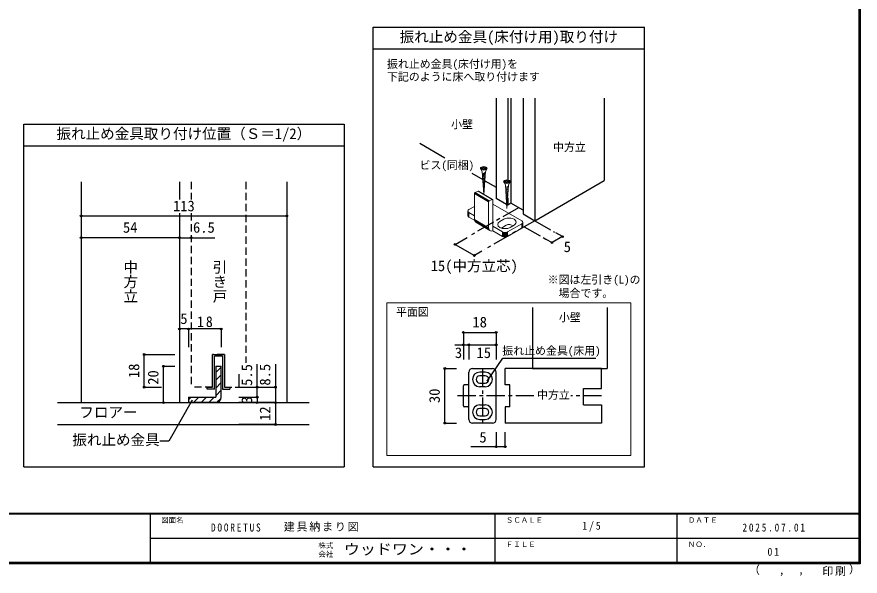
# Model space of a CAD drawing. Units: millimetres at full size, sheet at 1:5, with parts at other scales. Extents: x -973 to 977, y -718 to 696.
# Drawn here: x -182 to 977, y -718 to 51 of the extents above; entities that cross this region are included whole.
import ezdxf
from ezdxf.enums import TextEntityAlignment as Align

# ---------------------------------------------------------------- set-up
doc = ezdxf.new("R2010")
doc.units = ezdxf.units.MM
doc.header["$LTSCALE"] = 5
doc.header["$PDMODE"] = 32
doc.header["$PDSIZE"] = 2.5
doc.linetypes.add('CHAIN1', pattern=[8, 5, -1, 1, -1])
doc.linetypes.add('DASHED2', pattern=[3, 2, -1])
for name, color, linetype in [('0-6_扉', 2, 'Continuous'), ('0-A_文字', 7, 'Continuous'), ('0-B_寸法', 7, 'Continuous'), ('1-3_仕上', 2, 'Continuous'), ('1-4_枠', 3, 'Continuous'), ('1-6_扉', 7, 'DASHED2'), ('1-7_金物', 7, 'Continuous'), ('1-A_寸法', 7, 'Continuous'), ('1-B_ﾊｯﾁ', 7, 'Continuous'), ('F-0_補助線', 7, 'Continuous'), ('F-1_枠', 6, 'Continuous'), ('F-A_文字', 7, 'Continuous')]:
    doc.layers.add(name, color=color, linetype=linetype)
doc.layers.add('0-7_金物', color=7, linetype='Continuous', lineweight=18)
doc.styles.add('@ＭＳ ゴシック', font='')
doc.styles.add('ＭＳ ゴシック', font='')
doc.styles.get('@ＭＳ ゴシック').set_extended_font_data('@MS Gothic')
doc.styles.get('ＭＳ ゴシック').set_extended_font_data('MS Gothic')

msp = doc.modelspace()

# ---------------------------------------------------------------- linework, layer by layer
at = {"layer": '0-6_扉'}
for p, q in [((476.628, -60.971), (476.628, -198.71)), ((492.538, -60.971), (492.538, -173.427)), ((496.957, -60.971), (496.957, -205.344)), ((513.751, -60.971), (513.751, -220.143)), ((529.661, -60.971), (529.661, -229.329)), ((625.12, -60.971), (625.12, -174.215)), ((491.125, -207.08), (476.628, -198.71)), ((492.538, -207.895), (491.85, -207.498)), ((492.538, -197.994), (492.538, -207.895)), ((496.957, -205.344), (492.538, -207.895)), ((513.751, -215.04), (496.957, -205.344))]:
    msp.add_line(p, q, dxfattribs=at)
at = {"layer": '0-6_扉', "color": 7}
for p, q in [((371.904, -122.938), (406.197, -142.737)), ((443.236, -164.122), (458.251, -172.791)), ((461.007, -174.382), (476.628, -183.401))]:
    msp.add_line(p, q, dxfattribs=at)
at = {"layer": '0-6_扉'}
msp.add_lwpolyline([(513.751, -220.143), (529.661, -229.329), (625.12, -174.215)], dxfattribs=at)
at = {"layer": '0-7_金物'}
for p, q in [((455.696, -158.608), (457.521, -161.767)), ((455.802, -156.836), (459.165, -156.836)), ((455.802, -156.836), (455.802, -157.87)), ((455.802, -157.87), (459.165, -157.87)), ((459.594, -193.07), (457.521, -161.767)), ((459.165, -156.836), (459.165, -155.32)), ((459.165, -155.32), (460.199, -155.32)), ((459.165, -159.386), (459.165, -157.87)), ((459.165, -159.386), (460.199, -159.386)), ((459.762, -193.17), (461.843, -161.767)), ((460.199, -156.836), (460.199, -155.32)), ((460.199, -156.836), (463.562, -156.836)), ((463.667, -158.608), (461.843, -161.767)), ((463.562, -157.87), (463.562, -156.836)), ((461.738, -163.342), (457.774, -165.586)), ((461.63, -164.97), (457.874, -167.097)), ((461.523, -166.598), (457.974, -168.607)), ((461.415, -168.226), (458.074, -170.118)), ((461.307, -169.854), (458.174, -171.628)), ((461.199, -171.483), (458.274, -173.138)), ((461.091, -173.111), (458.374, -174.649)), ((490.984, -175.207), (490.984, -173.691)), ((490.984, -173.691), (492.018, -173.691)), ((492.018, -175.207), (492.018, -173.691)), ((460.983, -174.739), (458.474, -176.159)), ((460.875, -176.367), (458.574, -177.67)), ((460.768, -177.995), (458.674, -179.18)), ((460.66, -179.623), (458.774, -180.691)), ((460.552, -181.251), (458.874, -182.201)), ((460.444, -182.879), (458.974, -183.711)), ((460.336, -184.508), (459.075, -185.222)), ((487.516, -176.979), (489.34, -180.139)), ((487.622, -175.207), (490.984, -175.207)), ((487.622, -175.207), (487.622, -176.241)), ((487.622, -176.241), (490.984, -176.241)), ((491.501, -212.757), (489.34, -180.139)), ((493.558, -181.713), (489.593, -183.958)), ((493.45, -183.341), (489.694, -185.468)), ((493.342, -184.969), (489.794, -186.978)), ((490.984, -177.757), (490.984, -176.241)), ((490.984, -177.757), (492.018, -177.757)), ((491.501, -212.757), (493.662, -180.139)), ((492.018, -175.207), (495.381, -175.207)), ((495.487, -176.979), (493.662, -180.139)), ((495.381, -176.241), (495.381, -175.207)), ((466.311, -203.386), (447.027, -191.896)), ((447.027, -191.896), (447.027, -227.619)), ((466.343, -203.093), (447.06, -191.602)), ((466.439, -202.791), (447.155, -191.301)), ((466.591, -202.503), (447.308, -191.013)), ((466.789, -202.248), (447.506, -190.757)), ((467.02, -202.043), (447.737, -190.552)), ((447.985, -190.412), (451.815, -188.805)), ((467.268, -201.902), (447.985, -190.412)), ((471.098, -200.295), (451.815, -188.805)), ((471.346, -200.228), (452.063, -188.737)), ((471.577, -200.239), (452.294, -188.749)), ((471.776, -200.328), (452.492, -188.838)), ((460.228, -186.136), (459.175, -186.732)), ((460.12, -187.764), (459.275, -188.243)), ((460.012, -189.392), (459.375, -189.753)), ((459.905, -191.02), (459.475, -191.263)), ((493.235, -186.597), (489.894, -188.489)), ((493.127, -188.226), (489.994, -189.999)), ((493.019, -189.854), (490.094, -191.51)), ((492.911, -191.482), (490.194, -193.02)), ((492.803, -193.11), (490.294, -194.53)), ((492.695, -194.738), (490.394, -196.041)), ((492.587, -196.366), (490.494, -197.551)), ((466.311, -203.386), (466.311, -239.11)), ((467.268, -201.902), (471.098, -200.295)), ((472.056, -243.195), (472.056, -200.976)), ((511.831, -229.416), (472.056, -206.452)), ((492.479, -197.994), (490.594, -199.062)), ((492.372, -199.623), (490.694, -200.572)), ((492.264, -201.251), (490.794, -202.083)), ((492.156, -202.879), (490.894, -203.593)), ((492.048, -204.507), (490.994, -205.103)), ((491.94, -206.135), (491.094, -206.614)), ((491.832, -207.763), (491.195, -208.124)), ((437.888, -216.148), (437.888, -222.272)), ((438.058, -216.895), (438.058, -223.019)), ((438.558, -217.592), (438.558, -223.715)), ((439.352, -214.107), (447.027, -209.676)), ((447.027, -222.621), (439.352, -218.19)), ((439.352, -218.19), (439.352, -224.313)), ((472.333, -213.086), (472.333, -219.21)), ((491.724, -209.391), (491.295, -209.635)), ((447.131, -228.804), (439.352, -224.313)), ((466.311, -239.11), (447.027, -227.619)), ((466.506, -240.709), (447.223, -229.218)), ((467.08, -242.035), (447.797, -230.544)), ((467.993, -242.997), (448.71, -231.506)), ((481.779, -230.437), (487.082, -227.375)), ((513.295, -231.458), (513.295, -237.581)), ((485.314, -244.726), (472.056, -237.071)), ((485.314, -250.849), (472.056, -243.195)), ((490.618, -235.54), (485.314, -238.602)), ((511.831, -233.499), (492.385, -244.726)), ((511.831, -239.623), (492.385, -250.849)), ((495.921, -238.602), (501.224, -235.54)), ((511.831, -233.499), (511.831, -239.623)), ((512.625, -232.901), (512.625, -239.025)), ((513.125, -232.205), (513.125, -238.329)), ((485.314, -244.726), (485.314, -250.849)), ((486.35, -245.184), (486.35, -251.308)), ((487.556, -245.473), (487.556, -251.597)), ((488.85, -245.571), (488.85, -251.695)), ((490.144, -245.473), (490.144, -251.597)), ((491.35, -245.184), (491.35, -251.308)), ((492.385, -244.726), (492.385, -250.849)), ((326.661, -342.079), (661.52, -342.079)), ((326.661, -552.197), (326.661, -342.079)), ((661.52, -342.079), (661.52, -552.197)), ((661.52, -552.197), (326.661, -552.197))]:
    msp.add_line(p, q, dxfattribs=at)
for points in [[(460.199, -159.386), (460.199, -157.87), (463.562, -157.87)], [(492.018, -177.757), (492.018, -176.241), (495.381, -176.241)]]:
    msp.add_lwpolyline(points, dxfattribs=at)
for centre in [(459.682, -157.353), (491.501, -175.724)]:
    msp.add_ellipse(centre, major_axis=(4.71, 0), ratio=0.5, dxfattribs=at)
for centre, major_axis, ratio, start_param, end_param in [((447.985, -191.494), (0.64, 1.074), 0.663414, 0.73181839, 2.30261472), ((451.815, -189.887), (0.64, 1.074), 0.663414, 6.22960554, 7.0150037), ((467.268, -202.985), (0.64, 1.074), 0.663414, 0.73181839, 2.30261472), ((471.098, -201.378), (0.64, 1.074), 0.663414, 5.44420737, 7.0150037), ((442.888, -216.148), (-5, 0), 0.57735, 5.49778714, 7.06858347), ((462.333, -213.086), (10, 0), 0.57735, 6.04714601, 6.5192246), ((462.333, -219.21), (10, 0), 0.57735, 6.04714601, 6.5192246), ((442.888, -222.272), (-5, 0), 0.57735, 6.28318531, 7.06858347), ((452.772, -225.209), (3.839, 6.443), 0.663414, 2.30261472, 3.08801288), ((488.85, -234.52), (10, 0), 0.57735, 2.35619449, 5.49778714), ((494.153, -231.458), (10, 0), 0.57735, 5.49778714, 8.6393798), ((508.295, -231.458), (-5, 0), 0.57735, 2.35619449, 3.92699082), ((472.056, -236.7), (3.839, 6.443), 0.663414, 2.30261472, 3.87341104), ((488.85, -240.643), (5, 0), 0.57735, 2.35619449, 2.78022553), ((494.153, -237.581), (5, 0), 0.57735, 0.26179939, 2.35619449), ((508.295, -237.581), (-5, 0), 0.57735, 2.35619449, 3.14159265), ((488.85, -242.684), (-5, 0), 0.57735, 0.78539816, 2.35619449), ((488.85, -248.808), (-5, 0), 0.57735, 0.78539816, 2.35619449)]:
    msp.add_ellipse(centre, major_axis=major_axis, ratio=ratio, start_param=start_param, end_param=end_param, dxfattribs=at)
at = {"layer": '0-A_文字', "color": 3}
for p, q in [((307.797, 36.633), (680.509, 36.633)), ((307.797, -567.5), (307.797, 36.633)), ((680.509, -567.5), (680.509, 36.633)), ((307.797, 6.633), (680.509, 6.633)), ((-172.203, -567.5), (-172.203, -96.475)), ((-172.203, -96.475), (267.797, -96.475)), ((267.797, -96.475), (267.797, -567.5)), ((-172.203, -126.475), (267.797, -126.475)), ((-172.203, -567.5), (267.797, -567.5)), ((307.797, -567.5), (680.509, -567.5))]:
    msp.add_line(p, q, dxfattribs=at)
at = {"layer": '0-A_文字', "color": 4}
for p, q in [((464.518, -449.741), (485.742, -418.374)), ((485.742, -418.374), (613.73, -418.374))]:
    msp.add_line(p, q, dxfattribs=at)
at = {"layer": '0-B_寸法', "color": 4, "linetype": 'CHAIN1'}
for p, q in [((507.564, -211.468), (438.993, -251.057)), ((529.661, -229.329), (460.196, -269.434)), ((529.661, -229.329), (556.767, -244.978)), ((515.366, -237.581), (544.763, -254.554))]:
    msp.add_line(p, q, dxfattribs=at)
at = {"layer": '0-B_寸法', "color": 4}
for p, q in [((420.209, -261.902), (436.852, -252.293)), ((544.763, -254.554), (553.404, -259.542)), ((567.698, -251.289), (553.404, -259.542)), ((567.698, -251.289), (558.727, -246.11)), ((420.209, -261.902), (446.725, -277.211)), ((457.183, -271.174), (446.725, -277.211))]:
    msp.add_line(p, q, dxfattribs=at)
at = {"layer": '0-B_寸法'}
for p in [(567.698, -251.289), (420.209, -261.902), (553.404, -259.542), (446.725, -277.211)]:
    msp.add_point(p, dxfattribs=at)
at = {"layer": '1-3_仕上', "color": 7}
msp.add_line((550.674, -432.479), (621.611, -432.479), dxfattribs=at)
at = {"layer": '1-3_仕上'}
for p, q in [((-125.709, -479.417), (219.785, -479.417)), ((-125.709, -509.417), (219.785, -509.417))]:
    msp.add_line(p, q, dxfattribs=at)
at = {"layer": '1-4_枠'}
for p, q in [((-93.453, -176.167), (-93.453, -479.417)), ((41.547, -176.167), (41.547, -200.28)), ((189.047, -176.167), (189.047, -479.417)), ((41.547, -219.03), (41.547, -479.417)), ((489.111, -454.979), (489.111, -432.479)), ((621.611, -432.479), (489.111, -432.479)), ((495.361, -454.979), (489.111, -454.979)), ((495.361, -484.979), (495.361, -454.979)), ((596.611, -482.479), (596.611, -459.979)), ((495.361, -484.979), (489.111, -484.979)), ((489.111, -484.979), (489.111, -507.479)), ((596.611, -482.479), (621.611, -482.479)), ((621.611, -482.479), (621.611, -507.479)), ((621.611, -507.479), (489.111, -507.479))]:
    msp.add_line(p, q, dxfattribs=at)
at = {"layer": '1-4_枠', "color": 7}
msp.add_line((629.111, -348.529), (629.111, -432.479), dxfattribs=at)
at = {"layer": '1-4_枠', "color": 4, "linetype": 'CHAIN1'}
for p, q in [((457.861, -432.479), (457.861, -507.479)), ((528.646, -469.979), (422.407, -469.979)), ((621.611, -469.979), (579.201, -469.979))]:
    msp.add_line(p, q, dxfattribs=at)
at = {"layer": '1-4_枠', "color": 7}
msp.add_lwpolyline([(526.611, -348.529), (526.611, -432.479), (629.111, -432.479)], dxfattribs=at)
at = {"layer": '1-4_枠'}
msp.add_lwpolyline([(596.611, -459.979), (621.611, -459.979), (621.611, -432.479)], dxfattribs=at)
at = {"layer": '1-6_扉'}
for p, q in [((57.797, -176.167), (57.797, -200.28)), ((132.797, -176.167), (132.797, -424.849)), ((57.797, -219.03), (57.797, -458.167)), ((87.172, -458.167), (87.172, -413.167)), ((103.422, -413.167), (87.172, -413.167)), ((103.422, -413.167), (103.422, -458.167)), ((87.171, -458.167), (57.797, -458.167)), ((103.422, -458.167), (132.797, -458.167))]:
    msp.add_line(p, q, dxfattribs=at)
at = {"layer": '1-7_金物'}
for p, q in [((87.172, -458.167), (87.172, -413.167)), ((87.172, -413.167), (103.422, -413.167)), ((89.672, -460.667), (89.672, -415.667)), ((100.922, -415.667), (89.672, -415.667)), ((100.922, -415.667), (100.922, -460.667)), ((103.422, -413.167), (103.422, -458.167)), ((439.111, -502.479), (439.111, -437.479)), ((444.111, -432.479), (471.611, -432.479)), ((461.611, -437.479), (454.111, -437.479)), ((476.611, -502.479), (476.611, -437.479)), ((461.611, -442.479), (454.111, -442.479)), ((79.672, -458.167), (87.172, -458.167)), ((79.672, -460.667), (79.672, -458.167)), ((89.672, -460.667), (79.672, -460.667)), ((100.922, -460.667), (110.922, -460.667)), ((103.422, -458.167), (110.922, -458.167)), ((110.922, -458.167), (110.922, -460.667)), ((431.611, -483.729), (431.611, -456.229)), ((437.861, -454.979), (432.861, -454.979)), ((454.111, -452.479), (461.611, -452.479)), ((461.611, -457.479), (454.111, -457.479)), ((437.861, -484.979), (432.861, -484.979)), ((454.111, -482.479), (461.611, -482.479)), ((461.611, -487.479), (454.111, -487.479)), ((454.111, -497.479), (461.611, -497.479)), ((471.611, -507.479), (444.111, -507.479)), ((454.111, -502.479), (461.611, -502.479))]:
    msp.add_line(p, q, dxfattribs=at)
at = {"layer": '1-7_金物', "color": 3}
for p, q in [((91.547, -429.417), (99.047, -429.417)), ((91.547, -429.417), (91.547, -471.917)), ((99.047, -471.917), (99.047, -429.417)), ((54.047, -471.917), (54.047, -479.417)), ((54.047, -471.917), (91.547, -471.917)), ((91.547, -479.417), (54.047, -479.417))]:
    msp.add_line(p, q, dxfattribs=at)
at = {"layer": '1-7_金物', "color": 4}
for p, q in [((91.547, -438.123), (99.047, -430.623)), ((91.547, -448.73), (99.047, -441.23)), ((91.547, -459.337), (99.047, -451.837)), ((91.547, -469.943), (99.047, -462.443)), ((54.047, -475.623), (57.753, -471.918)), ((60.86, -479.417), (68.36, -471.918)), ((71.467, -479.417), (78.966, -471.918)), ((82.073, -479.417), (89.573, -471.918)), ((92.782, -479.315), (98.947, -473.15))]:
    msp.add_line(p, q, dxfattribs=at)
at = {"layer": '1-7_金物'}
for centre, radius, start, end in [((444.111, -437.479), 5, 90, 180), ((454.111, -447.479), 10, 90, 270), ((461.611, -447.479), 10, 270, 90), ((471.611, -437.479), 5, 0, 90), ((454.111, -447.479), 5, 90, 270), ((461.611, -447.479), 5, 270, 90), ((432.861, -456.229), 1.25, 90, 180), ((437.861, -456.229), 1.25, 0, 90), ((432.861, -483.729), 1.25, 180, 270), ((437.861, -483.729), 1.25, 270, 0), ((454.111, -492.479), 10, 90, 270), ((461.611, -492.479), 10, 270, 90), ((454.111, -492.479), 5, 90, 270), ((461.611, -492.479), 5, 270, 90), ((444.111, -502.479), 5, 180, 270), ((471.611, -502.479), 5, 270, 0)]:
    msp.add_arc(centre, radius, start, end, dxfattribs=at)
at = {"layer": '1-7_金物', "color": 3}
msp.add_arc((91.547, -471.917), 7.5, 270, 0, dxfattribs=at)
at = {"layer": '1-A_寸法'}
for p, q in [((59.347, -476.206), (27.055, -532.137)), ((27.055, -532.137), (14.555, -532.137))]:
    msp.add_line(p, q, dxfattribs=at)
at = {"layer": '1-B_ﾊｯﾁ', "color": 4}
for p, q in [((-93.453, -222.78), (189.047, -222.78)), ((41.547, -252.78), (-93.453, -252.78)), ((41.547, -252.78), (90.297, -252.78)), ((-93.453, -374.417), (-93.453, -399.417)), ((54.047, -378.167), (41.547, -378.167)), ((41.547, -378.167), (41.547, -403.167)), ((99.047, -378.167), (54.047, -378.167)), ((54.047, -378.167), (54.047, -403.167)), ((99.047, -378.167), (99.047, -403.167)), ((431.611, -382.871), (476.611, -382.871)), ((431.611, -382.871), (431.611, -399.979)), ((476.611, -382.871), (476.611, -399.979)), ((420.046, -399.979), (439.111, -399.979)), ((431.611, -399.979), (431.611, -419.979)), ((439.111, -399.979), (439.111, -419.979)), ((439.111, -399.979), (476.611, -399.979)), ((476.611, -399.979), (476.611, -419.979)), ((-6.649, -458.167), (-6.649, -413.167)), ((-6.649, -413.167), (35.297, -413.167)), ((148.422, -471.917), (148.422, -426.324)), ((19.767, -479.417), (19.767, -429.417)), ((19.767, -429.417), (35.297, -429.417)), ((406.228, -432.479), (422.407, -432.479)), ((406.228, -507.479), (406.228, -432.479)), ((-6.649, -458.167), (17.131, -458.167)), ((19.767, -479.417), (35.297, -479.417)), ((173.422, -479.417), (123.422, -479.417)), ((406.228, -507.479), (422.407, -507.479)), ((476.611, -519.979), (476.611, -539.995)), ((489.111, -539.995), (489.111, -519.979)), ((489.111, -539.995), (441.733, -539.995))]:
    msp.add_line(p, q, dxfattribs=at)
for points in [[(173.422, -426.324), (173.422, -479.417), (173.422, -509.417), (123.422, -509.417)], [(123.422, -440.346), (123.422, -458.167), (173.422, -458.167)], [(123.422, -471.917), (148.422, -471.917), (148.422, -479.417)]]:
    msp.add_lwpolyline(points, dxfattribs=at)
at = {"layer": '1-B_ﾊｯﾁ'}
for p in [(-93.453, -222.78), (189.047, -222.78), (-93.453, -252.78), (41.547, -252.78), (57.797, -252.78), (41.547, -378.167), (54.047, -378.167), (99.047, -378.167), (431.611, -382.871), (476.611, -382.871), (431.611, -399.979), (439.111, -399.979), (476.611, -399.979), (-6.649, -413.167), (19.767, -429.417), (406.228, -432.479), (-6.649, -458.167), (148.422, -458.167), (173.422, -458.167), (148.422, -471.917), (19.767, -479.417), (148.422, -479.417), (173.422, -479.417), (173.422, -509.417), (406.228, -507.479), (476.611, -539.995), (489.111, -539.995)]:
    msp.add_point(p, dxfattribs=at)
at = {"layer": 'F-1_枠'}
for p, q in [((974.986, 695.833), (974.986, -700.833)), ((975.82, 695.833), (975.82, -700.833)), ((976.653, 695.833), (976.653, -700.833)), ((976.653, -631.667), (-973.347, -631.667)), ((976.653, -632.5), (-973.347, -632.5)), ((1.653, -632.5), (1.653, -699.167)), ((474.986, -632.5), (474.986, -699.167)), ((724.986, -632.5), (724.986, -699.167)), ((1.653, -665.833), (974.986, -665.834)), ((976.653, -699.167), (-973.347, -699.167)), ((976.653, -700), (-973.347, -700)), ((976.653, -700.833), (-973.347, -700.833))]:
    msp.add_line(p, q, dxfattribs=at)

# ---------------------------------------------------------------- texts
at = {"layer": '0-A_文字', "style": 'ＭＳ ゴシック'}
for s, height, p in [('振れ止め金具(床付け用)取り付け', 14.66, (344.153, 11.633)), ('振れ止め金具(床付け用)を', 11, (326.706, -22.826)), ('下記のように床へ取り付けます', 11, (326.706, -40.362)), ('小壁', 11, (414.815, -105.743)), ('振れ止め金具取り付け位置（Ｓ＝1/2）', 14.66, (-127.203, -121.475)), ('中方立', 11, (554.89, -137.19)), ('平面図', 11, (339.103, -363.556)), ('小壁', 11, (562.861, -370.987)), ('中方立', 11, (532.861, -477.479))]:
    msp.add_text(s, height=height, dxfattribs=at).set_placement(p, align=Align.BOTTOM_LEFT)
at = {"layer": '0-B_寸法', "style": 'ＭＳ ゴシック'}
for s, height, p in [('ビス(同梱)', 11, (371.429, -161.867)), ('5', 14.66, (569.469, -276.859)), ('15(中方立芯)', 14.66, (386.725, -303.072)), ('※図は左引き(L)の', 11, (547.459, -319.218)), ('\u3000場合です。', 11, (547.459, -337.799))]:
    msp.add_text(s, height=height, dxfattribs=at).set_placement(p, align=Align.BOTTOM_LEFT)
at = {"layer": '1-A_寸法', "style": '@ＭＳ ゴシック'}
for s, p in [('中方立', (-37.203, -283.011)), ('引き戸', (85.297, -283.011))]:
    msp.add_text(s, height=14.66, rotation=270, dxfattribs=at).set_placement(p, align=Align.BOTTOM_LEFT)
at = {"layer": '1-A_寸法', "style": 'ＭＳ ゴシック'}
for s, height, p in [('振れ止め金具(床用)', 11, (485.146, -416.875)), ('フロアー', 14.66, (-95.844, -504.417)), ('振れ止め金具', 14.66, (-105.445, -542.137))]:
    msp.add_text(s, height=height, dxfattribs=at).set_placement(p, align=Align.BOTTOM_LEFT)
at = {"layer": '1-B_ﾊｯﾁ', "style": 'ＭＳ ゴシック'}
for s, p in [('113', (32.797, -220.78)), ('54', (-35.953, -250.28)), ('6.5', (60.297, -250.28)), ('5', (42.797, -375.667)), ('18', (444.111, -380.371)), ('3', (420.046, -422.479)), ('15', (449.736, -422.479)), ('5', (453.643, -538.607))]:
    msp.add_text(s, height=14.66, dxfattribs=at).set_placement(p, align=Align.BOTTOM_LEFT)
for s, p in [('18', (-9.149, -445.667)), ('5.5', (145.922, -456.324)), ('8.5', (170.922, -455.966)), ('20', (17.267, -454.818)), ('30', (403.728, -479.979)), ('3', (145.922, -480.667)), ('12', (170.922, -504.417))]:
    msp.add_text(s, height=14.66, rotation=90, dxfattribs=at).set_placement(p, align=Align.BOTTOM_LEFT)
at = {"layer": '1-B_ﾊｯﾁ', "insert": (65.922, -375.667), "char_height": 14.66, "attachment_point": 7, "style": 'ＭＳ ゴシック'}
msp.add_mtext('\\T1.27;\\W0.95;18', dxfattribs=at)
at = {"layer": 'F-0_補助線', "char_height": 11, "attachment_point": 7, "style": 'ＭＳ ゴシック'}
for s, insert in [('\\T1.39;\\W0.85;DOORETUS', (84.986, -656.667)), ('\\T1.17;建具納まり図', (184.986, -656.667))]:
    msp.add_mtext(s, dxfattribs=dict(at, insert=insert))
at = {"layer": 'F-A_文字', "style": 'ＭＳ ゴシック'}
for s, height, p in [('図面名', 7.331, (16.653, -646.667)), ('ＳＣＡＬＥ', 7.331, (489.986, -646.667)), ('ＤＡＴＥ', 7.331, (739.986, -646.667)), ('株式', 7.331, (232.486, -681.5)), ('ＦＩＬＥ', 7.331, (489.986, -680)), ('ＮＯ．', 7.331, (739.986, -680.001)), ('会社', 7.331, (232.486, -693.5)), ('（', 11, (823.992, -718.052)), ('）', 11, (961.387, -717.355)), (',', 11, (865.199, -718.052)), (',', 11, (891.686, -717.588))]:
    msp.add_text(s, height=height, dxfattribs=at).set_placement(p, align=Align.BOTTOM_LEFT)
at = {"layer": 'F-A_文字', "style": 'ＭＳ ゴシック', "width": 1.1}
msp.add_text('ウッドワン・・・', height=14.66, dxfattribs=at).set_placement((267.486, -692.5), align=Align.BOTTOM_LEFT)
at = {"layer": 'F-A_文字', "char_height": 11, "attachment_point": 7, "style": 'ＭＳ ゴシック'}
for s, insert in [('\\T1.38;\\W0.9;1/5', (594.986, -656.667)), ('\\T1.39;\\W0.85;2025.07.01', (814.986, -656.667)), ('\\T1.36;\\W0.9;01', (849.361, -690.001)), ('\\T1.17;印刷', (924.678, -717.82))]:
    msp.add_mtext(s, dxfattribs=dict(at, insert=insert))

doc.saveas('drawing.dxf')
